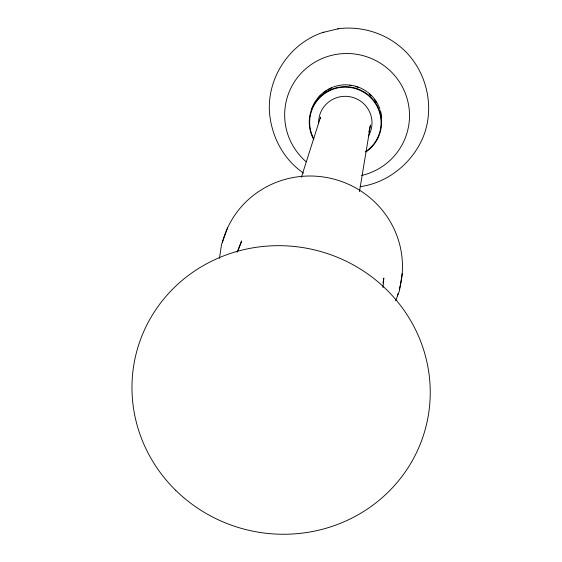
<?xml version="1.0" encoding="UTF-8"?>
<svg xmlns="http://www.w3.org/2000/svg" width="562" height="562" viewBox="0 0 562 562"><rect width="100%" height="100%" fill="white"/><g stroke="black" fill="none" stroke-linecap="round" stroke-linejoin="round"><path stroke-width="0.84" d="M382.982 287.639L383.818 278.035L383.003 283.016M219.461 258.415L221.519 244.519L227.526 227.989M320.298 118.68L320.551 117.058L301.429 177.135M359.462 191.677L370.47 125.038L368.827 132.196M402.252 273.582L399.385 290.919L395.62 300.761M238.183 250.427L241.646 240.943L237.073 252.254M323.782 32.231L322.539 32.547C287.632 44.265 264.484 81.848 270.182 118.308C273.434 140.05 285.145 160.641 303.48 173.047M337.818 28.901L338.661 28.683C359.076 26.182 380.017 31.655 396.596 43.822L397.32 44.447C426.909 66.435 437.412 109.379 420.72 142.369C408.911 165.621 386.157 183.05 360.137 186.675M322.539 32.547L338.661 28.683M398.184 293.413A91.564 89.274 13.5 0 1 397.334 295.9M222.461 242.159A91.564 89.274 13.5 0 1 334.081 179.166A91.564 89.274 13.5 0 1 399.434 289.226M311.207 110.609A36.01 35.589 13.5 0 1 316.525 99.636M317.045 98.933A36.01 35.589 13.5 0 1 333.189 87.033M333.926 86.773A36.01 35.589 13.5 0 1 366.916 91.676M367.548 92.14A36.01 35.589 13.5 0 1 379.863 108.965M380.397 110.63A36.01 35.589 13.5 0 1 381.703 117.507M319.005 97.107A35.638 35.223 13.5 0 1 320.804 95.21M324.091 92.386A35.638 35.223 13.5 0 1 326.972 90.412M328.475 89.541A35.638 35.223 13.5 0 1 331.615 88.016M349.606 85.361A35.638 35.223 13.5 0 1 351.348 85.6M355.627 86.548A35.638 35.223 13.5 0 1 358.127 87.37M369.367 94.037A35.638 35.223 13.5 0 1 371.285 95.842M374.671 99.825A35.638 35.223 13.5 0 1 376.589 102.734M313.786 138.807A35.729 35.308 13.5 0 1 327.463 91.817A35.729 35.308 13.5 0 1 375.535 103.745A35.729 35.308 13.5 0 1 365.63 151.677M313.842 139.713A36.158 35.729 13.5 0 1 326.754 91.683A36.158 35.729 13.5 0 1 375.746 103.218A36.158 35.729 13.5 0 1 365.883 151.965M318.633 123.738A26.709 26.393 13.5 0 1 351.559 97.085A26.709 26.393 13.5 0 1 368.51 135.906M306.234 161.828A62.466 61.764 13.5 0 1 309.304 65.916A62.466 61.764 13.5 0 1 403.495 89.119A62.466 61.764 13.5 0 1 361.64 175.47M175.766 490.38A149.429 143.991 13.5 0 0 425.202 429.487A149.429 143.991 13.5 0 0 242.334 250.02A149.429 143.991 13.5 0 0 175.766 490.38"/></g></svg>
